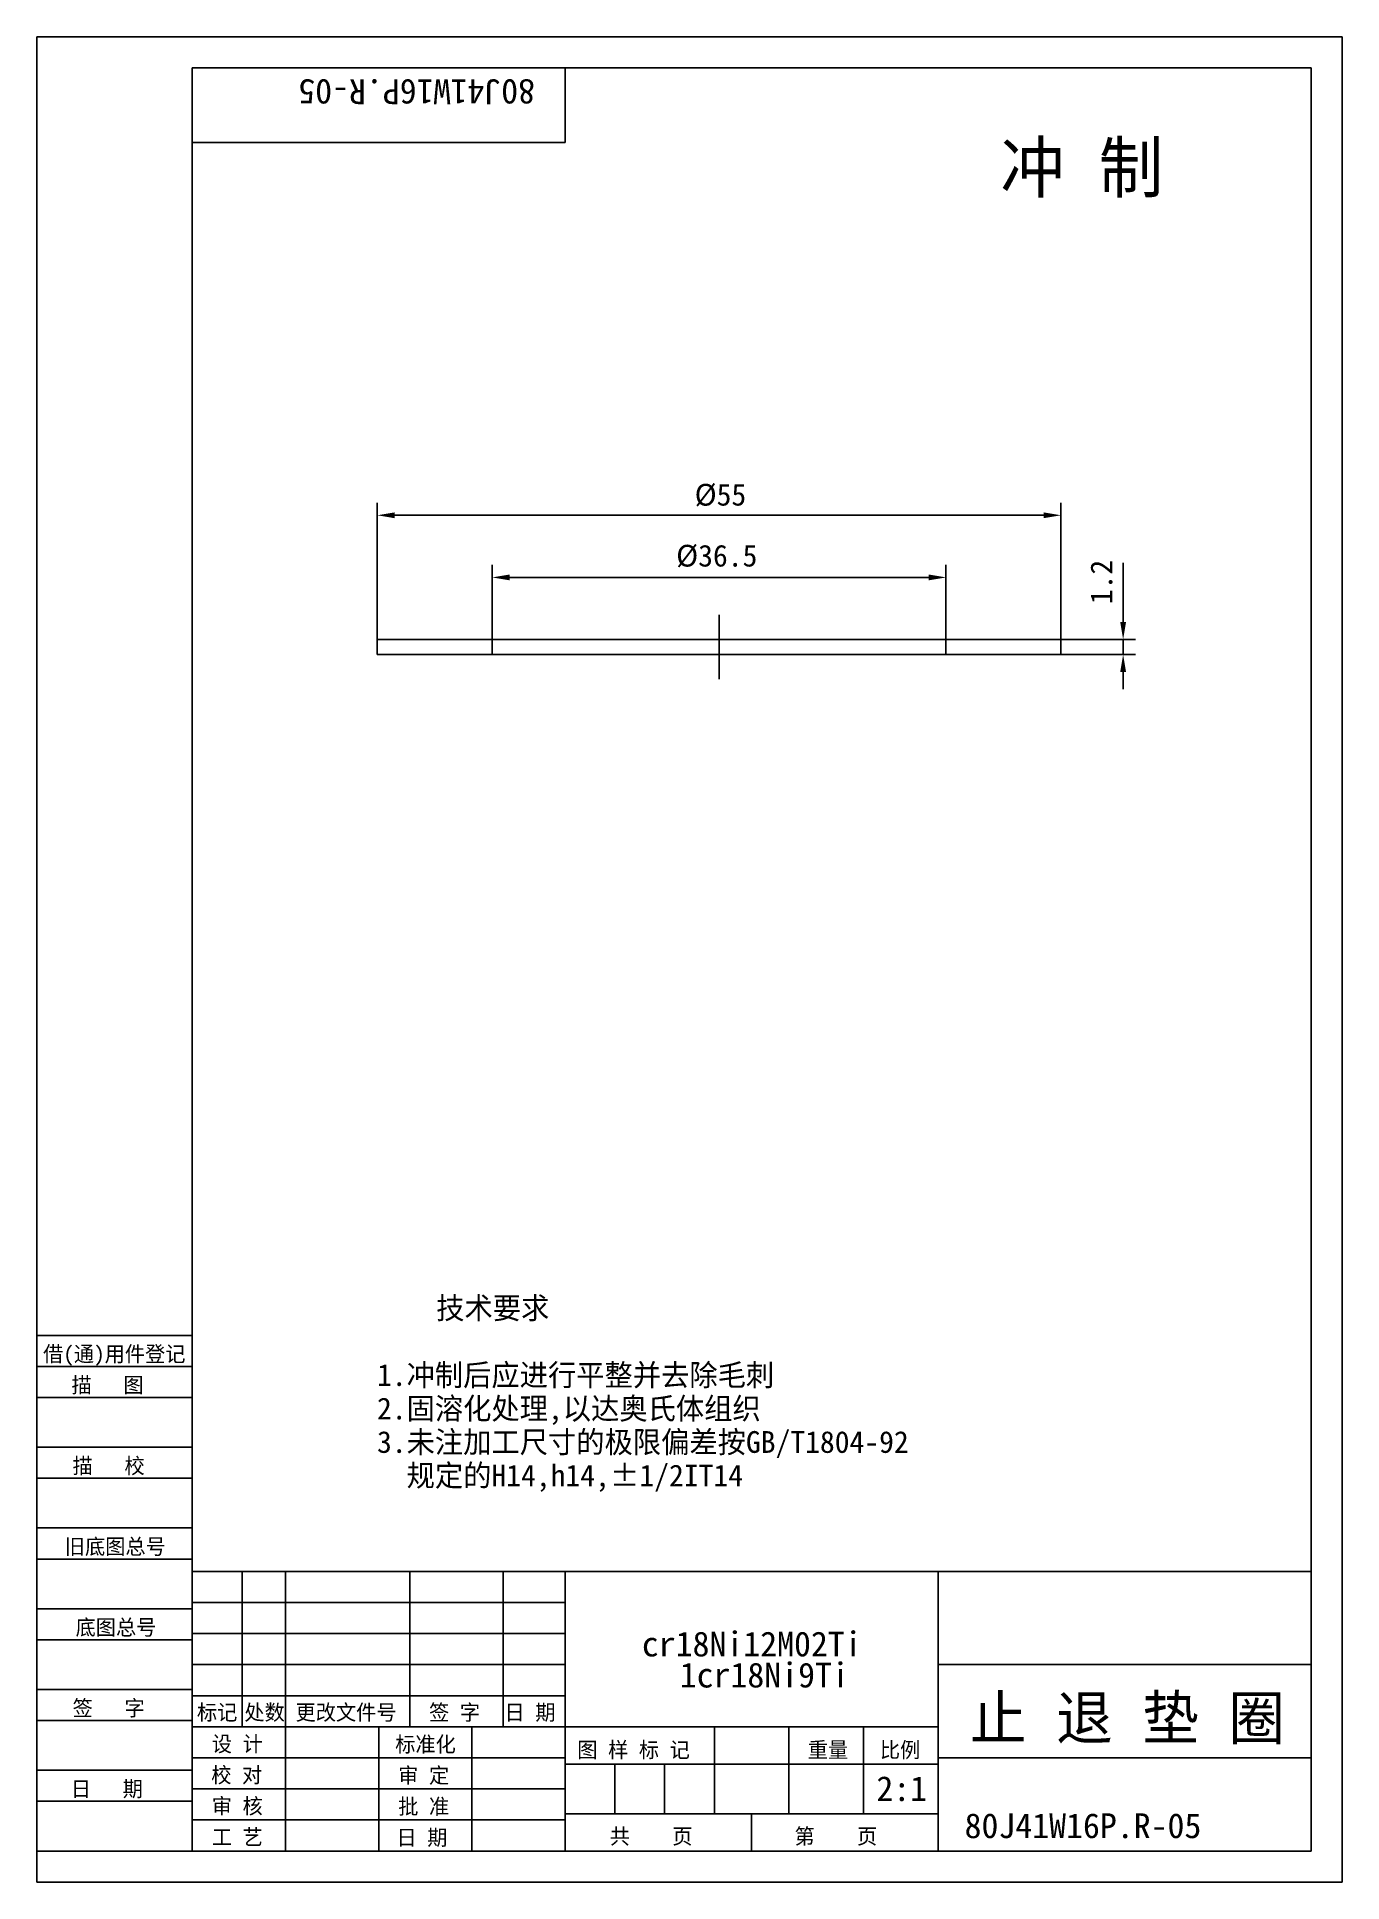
# Model space of a CAD drawing. Header units: metres. Extents: x 0 to 210, y 0 to 297.
import ezdxf

# ---------------------------------------------------------------- set-up
doc = ezdxf.new("R2010")
doc.units = ezdxf.units.M
for name, color, linetype in [('C', 6, 'Continuous'), ('D', 1, 'Continuous'), ('FL', 5, 'Continuous'), ('T', 7, 'Continuous'), ('TL', 4, 'Continuous')]:
    doc.layers.add(name, color=color, linetype=linetype)

# ---------------------------------------------------------------- blocks, each defined once
blk = doc.blocks.new('TUKUN4')
at = {"layer": 'FL'}
for p, q in [((0, 297), (0, 0)), ((210, 297), (0, 297)), ((210, 0), (210, 297)), ((0, 78), (25, 78)), ((0, 70), (25, 70)), ((0, 65), (25, 65)), ((0, 57), (25, 57)), ((0, 52), (25, 52)), ((33, 25), (33, 50)), ((40, 5), (40, 50)), ((60, 25), (60, 50)), ((75, 25), (75, 50)), ((25, 45), (85, 45)), ((0, 44), (25, 44)), ((0, 39), (25, 39)), ((25, 40), (85, 40)), ((25, 35), (85, 35)), ((0, 31), (25, 31)), ((25, 30), (85, 30)), ((0, 26), (25, 26)), ((70, 5), (70, 25)), ((0, 18), (25, 18)), ((25, 20), (85, 20)), ((25, 15), (85, 15)), ((0, 13), (25, 13)), ((25, 10), (85, 10)), ((0, 0), (210, 0))]:
    blk.add_line(p, q, dxfattribs=at)
at = {"layer": 'TL'}
for p, q in [((25, 5), (25, 292)), ((205, 292), (25, 292)), ((85, 292), (85, 280)), ((205, 5), (205, 292)), ((85, 280), (25, 280)), ((0, 88), (25, 88)), ((0, 83), (25, 83)), ((205, 50), (25, 50)), ((85, 5), (85, 50)), ((145, 5), (145, 50)), ((205, 35), (145, 35)), ((145, 25), (25, 25)), ((55, 5), (55, 25)), ((109, 11), (109, 25)), ((121, 11), (121, 25)), ((133, 11), (133, 25)), ((85, 19), (145, 19)), ((93, 11), (93, 19)), ((101, 11), (101, 19)), ((205, 20), (145, 20)), ((145, 11), (85, 11)), ((115, 5), (115, 11)), ((0, 5), (205, 5))]:
    blk.add_line(p, q, dxfattribs=at)
at = {"layer": 'T'}
for s, p in [('借(通)用件登记', (1, 83.76)), ('描   图', (5.56, 78.76)), ('描   校', (5.74, 65.76)), ('旧底图总号', (4.49, 52.76)), ('底图总号', (6.22, 39.76)), ('签   字', (5.74, 26.76)), ('标记', (25.75, 26.07)), ('处数', (33.38, 26.07)), ('更改文件号', (41.61, 26.07)), ('签 字', (63.1, 26.07)), ('日 期', (75.23, 26.07)), ('设 计', (28.14, 20.99)), ('标准化', (57.65, 20.93)), ('图 样 标 记', (86.95, 20.04)), ('重量', (124.03, 20.04)), ('比例', (135.64, 20.04)), ('校 对', (28.05, 15.99)), ('审 定', (58.13, 15.93)), ('日   期', (5.45, 13.76)), ('审 核', (28.14, 10.99)), ('批 准', (58.13, 10.93)), ('共    页', (92.18, 6.13)), ('第    页', (121.9, 6.13)), ('工 艺', (28.14, 5.99)), ('日 期', (57.84, 5.93))]:
    blk.add_text(s, height=2.5, dxfattribs=at).set_placement(p)

msp = doc.modelspace()

# ---------------------------------------------------------------- linework, layer by layer
at = {"layer": 'C'}
msp.add_lwpolyline([(109.77, 204), (109.77, 193.6)], dxfattribs=at)
at = {"layer": 'D'}
for p, q in [((54.77, 200), (54.77, 222)), ((57.57, 220), (161.97, 220)), ((164.77, 200), (164.77, 222)), ((73.27, 200), (73.27, 212)), ((146.27, 200), (146.27, 212)), ((174.77, 205.6), (174.77, 212.36)), ((76.07, 210), (143.47, 210)), ((174.77, 202.8), (174.77, 205.6)), ((164.77, 200), (176.77, 200)), ((174.77, 197.6), (174.77, 200)), ((164.77, 197.6), (176.77, 197.6)), ((174.77, 194.8), (174.77, 192))]:
    msp.add_line(p, q, dxfattribs=at)
for points in [[(57.57, 220.47), (57.57, 219.53), (54.77, 220)], [(161.97, 220.47), (161.97, 219.53), (164.77, 220)], [(76.07, 210.47), (76.07, 209.53), (73.27, 210)], [(143.47, 210.47), (143.47, 209.53), (146.27, 210)], [(174.31, 202.8), (175.24, 202.8), (174.77, 200)], [(174.31, 194.8), (175.24, 194.8), (174.77, 197.6)]]:
    msp.add_solid(points, dxfattribs=at)
at = {"layer": 'TL'}
for points in [[(73.27, 197.6), (54.77, 197.6), (54.77, 200), (73.27, 200), (73.27, 197.6)], [(73.27, 200), (146.27, 200)], [(146.27, 200), (146.27, 197.6), (164.77, 197.6), (164.77, 200), (146.27, 200)], [(73.27, 197.6), (146.27, 197.6)]]:
    msp.add_lwpolyline(points, dxfattribs=at)

# ---------------------------------------------------------------- block references
at = {"layer": 'D'}
msp.add_blockref('TUKUN4', (0, 0), dxfattribs=at)

# ---------------------------------------------------------------- texts
for s, height, rotation, p in [('80J41W16P.R-05', 4, 180, (80.15, 290.17)), ('1.2', 3.5, 90, (173.02, 205.69))]:
    msp.add_text(s, height=height, rotation=rotation, dxfattribs=at).set_placement(p)
for s, height, p in [('冲 制', 8, (155, 272)), ('%%C55', 3.5, (105.83, 221.56)), ('%%C36.5', 3.5, (102.86, 211.75)), ('    技术要求', 3.5, (54.72, 90.65)), ('1.冲制后应进行平整并去除毛刺', 3.5, (54.72, 79.87)), ('2.固溶化处理,以达奥氏体组织', 3.5, (54.72, 74.48)), ('3.未注加工尺寸的极限偏差按GB/T1804-92          ', 3.5, (54.72, 69.09)), ('  规定的H14,h14,%%P1/2IT14', 3.5, (54.72, 63.7)), ('cr18Ni12M02Ti', 4, (97.33, 36.33)), ('1cr18Ni9Ti', 4, (103.43, 31.33)), ('止 退 垫 圈', 7, (150.12, 22.93)), ('2:1', 4, (135.07, 13.05)), ('80J41W16P.R-05', 4, (149.26, 7.08))]:
    msp.add_text(s, height=height, dxfattribs=at).set_placement(p)

doc.saveas('drawing.dxf')
